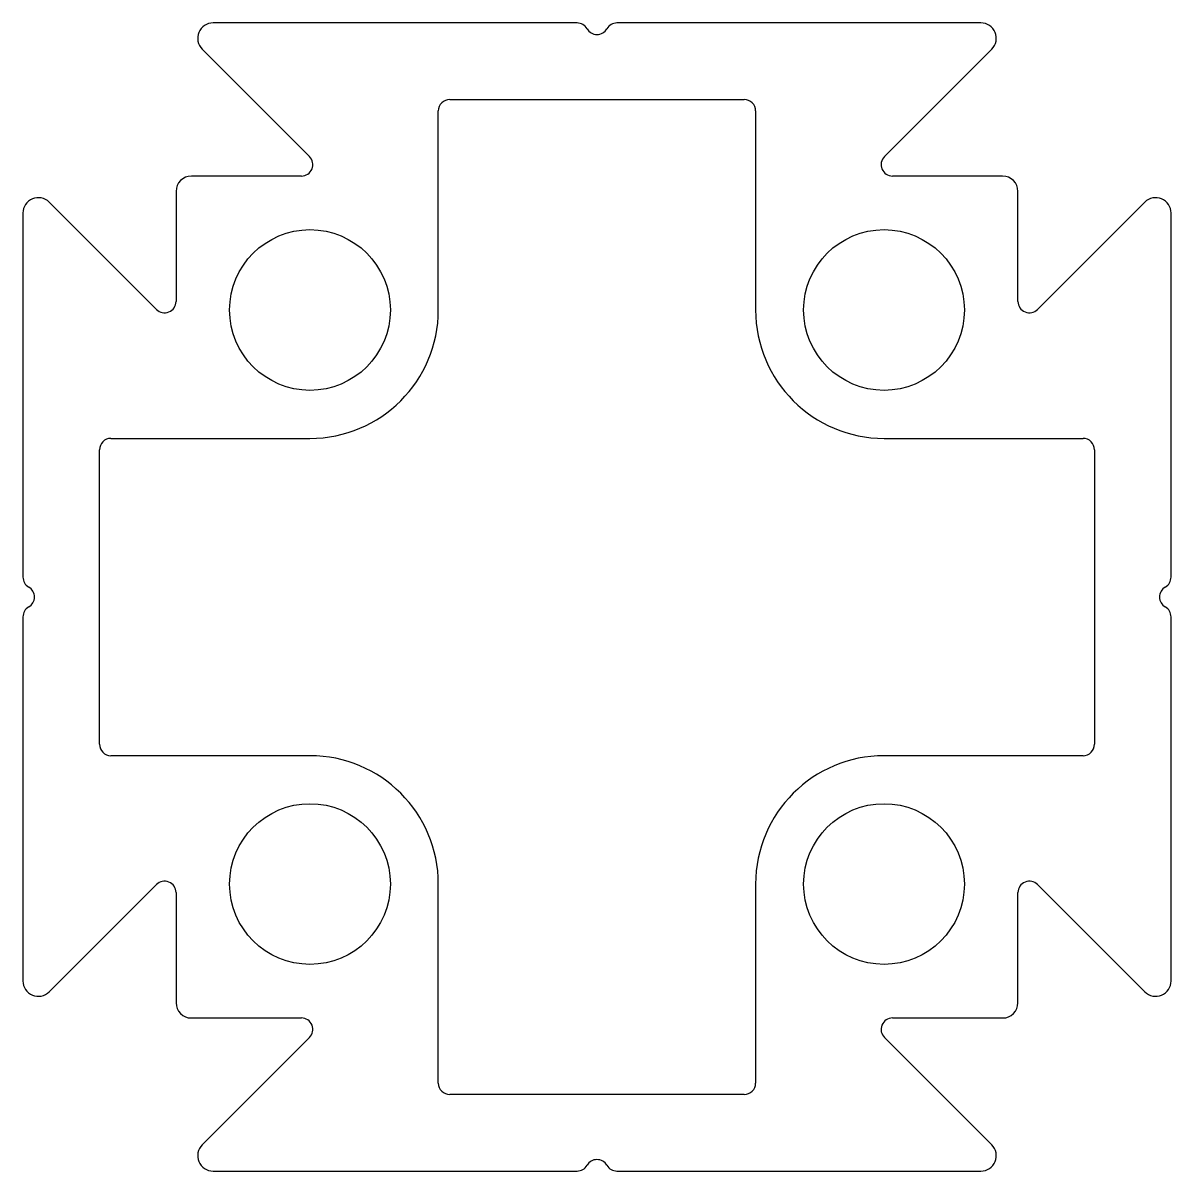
# Model space of a CAD drawing. Extents: x 1818.9 to 1848.9, y 1759.4 to 1789.4.
import ezdxf

# ---------------------------------------------------------------- set-up
doc = ezdxf.new("R2010")
doc.units = 0
doc.layers.get('0').update_dxf_attribs({"linetype": 'CONTINUOUS'})

msp = doc.modelspace()

# ---------------------------------------------------------------- linework, layer by layer
for p, q in [((1833.407, 1789.444), (1823.892, 1789.444)), ((1843.96, 1789.444), (1834.446, 1789.444)), ((1823.609, 1788.762), (1826.414, 1785.957)), ((1841.438, 1785.957), (1844.243, 1788.762)), ((1830.08, 1787.444), (1837.772, 1787.444)), ((1829.78, 1781.944), (1829.78, 1787.144)), ((1838.072, 1787.144), (1838.072, 1781.944)), ((1826.202, 1785.444), (1823.326, 1785.444)), ((1844.526, 1785.444), (1841.65, 1785.444)), ((1822.926, 1785.044), (1822.926, 1782.169)), ((1844.926, 1782.169), (1844.926, 1785.044)), ((1822.414, 1781.957), (1819.609, 1784.762)), ((1848.243, 1784.762), (1845.438, 1781.957)), ((1818.926, 1784.479), (1818.926, 1774.964)), ((1848.926, 1774.964), (1848.926, 1784.479)), ((1821.226, 1778.59), (1826.426, 1778.59)), ((1841.426, 1778.59), (1846.626, 1778.59)), ((1820.926, 1770.598), (1820.926, 1778.29)), ((1846.926, 1778.29), (1846.926, 1770.598)), ((1818.926, 1773.925), (1818.926, 1764.41)), ((1848.926, 1764.41), (1848.926, 1773.925)), ((1826.426, 1770.298), (1821.226, 1770.298)), ((1846.626, 1770.298), (1841.426, 1770.298)), ((1819.609, 1764.127), (1822.414, 1766.932)), ((1822.926, 1766.72), (1822.926, 1763.844)), ((1829.78, 1761.744), (1829.78, 1766.944)), ((1838.072, 1766.944), (1838.072, 1761.744)), ((1844.926, 1763.844), (1844.926, 1766.72)), ((1845.438, 1766.932), (1848.243, 1764.127)), ((1823.326, 1763.444), (1826.202, 1763.444)), ((1841.65, 1763.444), (1844.526, 1763.444)), ((1826.414, 1762.932), (1823.609, 1760.127)), ((1844.243, 1760.127), (1841.438, 1762.932)), ((1837.772, 1761.444), (1830.08, 1761.444)), ((1823.892, 1759.444), (1833.407, 1759.444)), ((1834.446, 1759.444), (1843.96, 1759.444))]:
    msp.add_line(p, q)
for centre in [(1826.426, 1781.944), (1841.426, 1781.944), (1826.426, 1766.944), (1841.426, 1766.944)]:
    msp.add_circle(centre, 2.1)
for centre, radius, start, end in [((1823.892, 1789.044), 0.4, 90, 225), ((1833.407, 1789.144), 0.3, 30, 90), ((1833.926, 1789.444), 0.3, 210, 330), ((1834.446, 1789.144), 0.3, 90, 150), ((1843.96, 1789.044), 0.4, 315, 90), ((1830.08, 1787.144), 0.3, 90, 180), ((1837.772, 1787.144), 0.3, 0, 90), ((1826.202, 1785.744), 0.3, 270, 45), ((1841.65, 1785.744), 0.3, 135, 270), ((1823.326, 1785.044), 0.4, 90, 180), ((1844.526, 1785.044), 0.4, 0, 90), ((1819.326, 1784.479), 0.4, 45, 180), ((1848.526, 1784.479), 0.4, 0, 135), ((1822.626, 1782.169), 0.3, 225, 360), ((1845.226, 1782.169), 0.3, 180, 315), ((1826.426, 1781.944), 3.354, 270, 360), ((1841.426, 1781.944), 3.354, 180, 270), ((1821.226, 1778.29), 0.3, 90, 180), ((1846.626, 1778.29), 0.3, 0, 90), ((1819.226, 1774.964), 0.3, 180, 240), ((1848.626, 1774.964), 0.3, 300, 0), ((1818.926, 1774.444), 0.3, 300, 60), ((1848.926, 1774.444), 0.3, 120, 240), ((1819.226, 1773.925), 0.3, 120, 180), ((1848.626, 1773.925), 0.3, 0, 60), ((1821.226, 1770.598), 0.3, 180, 270), ((1846.626, 1770.598), 0.3, 270, 360), ((1826.426, 1766.944), 3.354, 0, 90), ((1841.426, 1766.944), 3.354, 90, 180), ((1822.626, 1766.72), 0.3, 0, 135), ((1845.226, 1766.72), 0.3, 45, 180), ((1819.326, 1764.41), 0.4, 180, 315), ((1848.526, 1764.41), 0.4, 225, 0), ((1823.326, 1763.844), 0.4, 180, 270), ((1844.526, 1763.844), 0.4, 270, 0), ((1826.202, 1763.144), 0.3, 315, 90), ((1841.65, 1763.144), 0.3, 90, 225), ((1830.08, 1761.744), 0.3, 180, 270), ((1837.772, 1761.744), 0.3, 270, 0), ((1823.892, 1759.844), 0.4, 135, 270), ((1843.96, 1759.844), 0.4, 270, 45), ((1833.407, 1759.744), 0.3, 270, 330), ((1833.926, 1759.444), 0.3, 30, 150), ((1834.446, 1759.744), 0.3, 210, 270)]:
    msp.add_arc(centre, radius, start, end)

doc.saveas('drawing.dxf')
